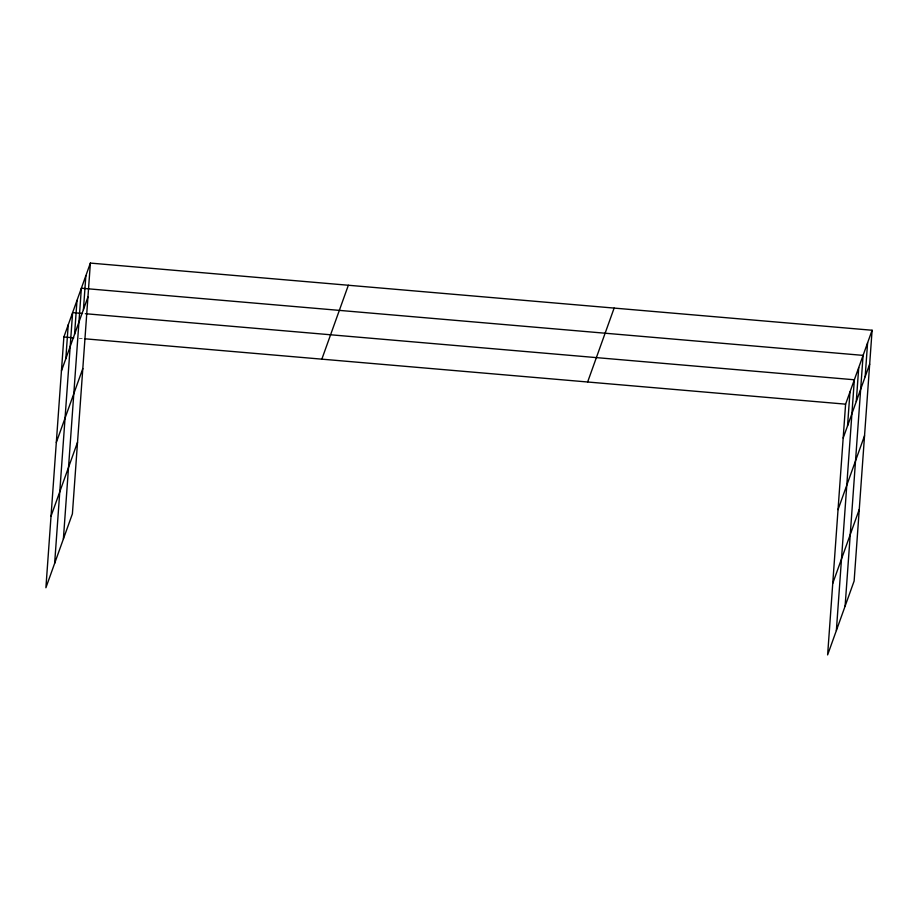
<?xml version="1.0" encoding="UTF-8"?>
<svg xmlns="http://www.w3.org/2000/svg" width="918" height="918" viewBox="0 0 918 918"><rect width="100%" height="100%" fill="white"/><g stroke="black" fill="none" stroke-linecap="round" stroke-linejoin="round"><path stroke-width="0.69" stroke-dasharray="4.59 3.44" d="M79.384 338.329L82.195 338.57"/><path stroke-width="1.38" d="M90.377 263.087L63.87 336.998L45.9 587.75L72.396 513.839L90.377 263.087L872.1 330.25L854.13 581.002L827.623 654.913L845.604 404.161L872.1 330.25M65.821 358.709L68.242 324.8M54.644 563.354L72.614 312.613L82.482 313.451M74.565 334.313L76.997 300.416M63.388 538.969L81.369 288.218L863.092 355.381L845.111 606.132M83.435 309.561L85.867 275.652M847.543 425.872L849.976 391.975M836.367 630.517L854.348 379.777L85.305 313.704M856.287 401.487L858.72 367.579M865.169 376.724L867.59 342.816M61.449 370.906L87.944 296.996M56.319 442.465L82.815 368.554M51.029 516.191L77.525 442.281M321.839 359.167L348.347 285.257M587.635 382.003L614.131 308.092M843.172 438.07L869.667 364.159M838.042 509.628L864.538 435.717M832.752 583.355L859.259 509.444M63.87 336.998L73.738 337.847M85.018 338.811L845.604 404.161"/></g></svg>
